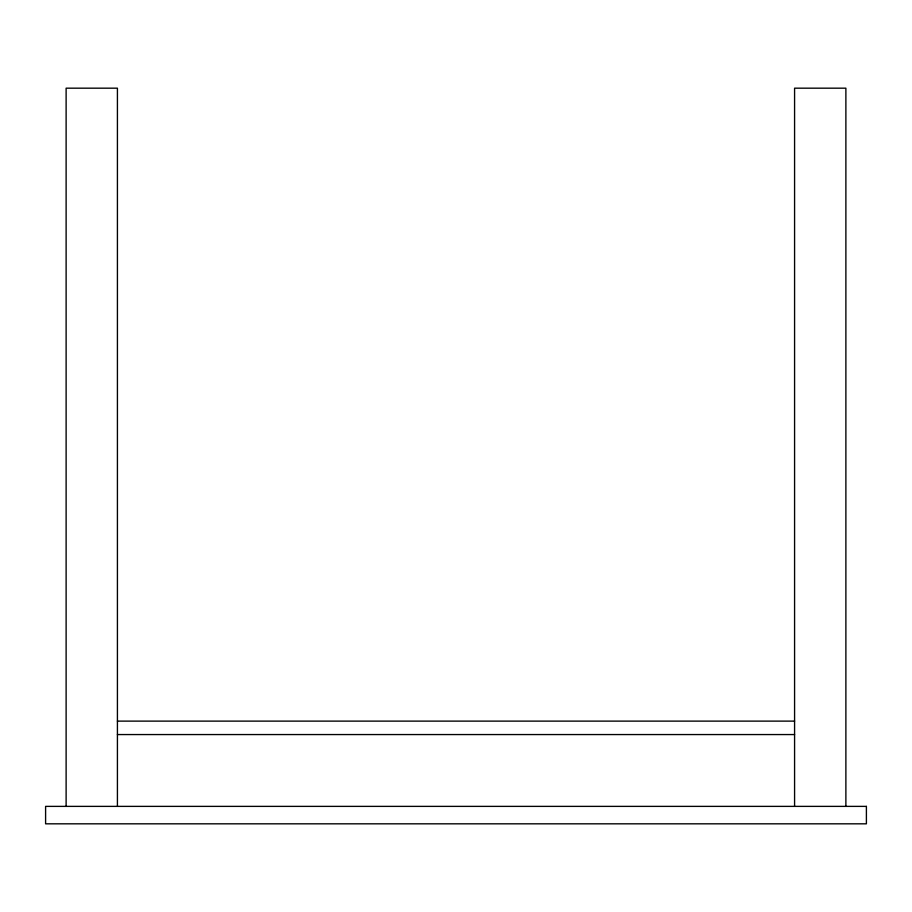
<?xml version="1.0" encoding="UTF-8"?>
<svg xmlns="http://www.w3.org/2000/svg" width="912" height="912" viewBox="0 0 912 912"><rect width="100%" height="100%" fill="white"/><g stroke="black" fill="none" stroke-linecap="round" stroke-linejoin="round"><path stroke-width="1.37" d="M117.42 721.118L794.58 721.118M117.42 734.559L794.58 734.559M845.88 806.379L845.88 88.179L794.58 88.179L794.58 806.379M117.42 806.379L117.42 88.179L66.12 88.179L66.12 806.379M866.4 806.379L45.6 806.379L45.6 823.821L866.4 823.821L866.4 806.379"/></g></svg>
